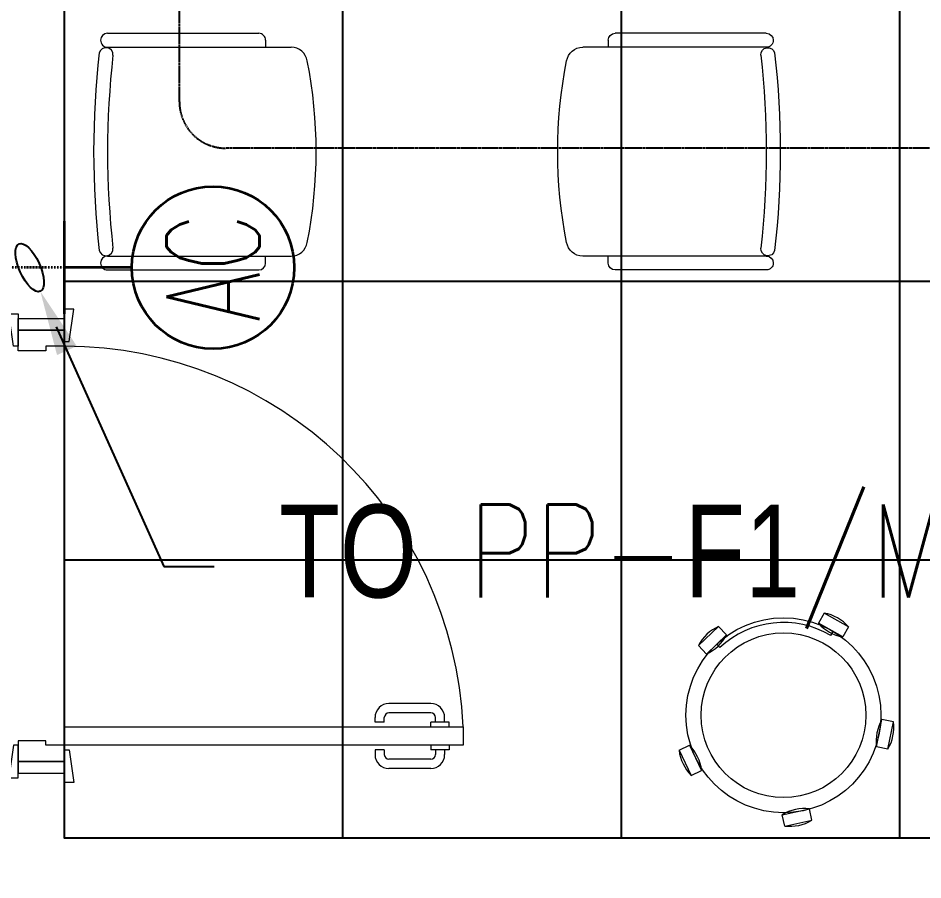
# Model space of a CAD drawing. Extents: x -178977 to 231842, y -29287 to 19916.
# Drawn here: x 44676 to 46626, y -9530 to -7673 of the extents above; entities that cross this region are included whole.
import ezdxf
from ezdxf import colors
from ezdxf.entities.mleader import LeaderData, LeaderLine
from ezdxf.enums import TextEntityAlignment as Align
from ezdxf.math import Vec2, Vec3

# ---------------------------------------------------------------- set-up
doc = ezdxf.new("R2010")
doc.units = 0
doc.header["$LTSCALE"] = 0.25
doc.linetypes.add('DASHDOT', pattern=[25.4, 12.7, -6.35, 0, -6.35])
doc.linetypes.add('HIDDEN', pattern=[9.525, 6.35, -3.175])
for name, color, linetype in [('01-First Floor-FUR$0$FALSE CEILING', 251, 'Continuous'), ('01-First Floor-FUR$0$TME-NON MEDICAL FURNITURE', 242, 'Continuous'), ('E-POWR-IDEN', 101, 'Continuous')]:
    doc.layers.add(name, color=color, linetype=linetype)
for name, color, linetype, lineweight in [('01-First Floor-FUR$0$LOADING', 253, 'Continuous', 5), ('01-First Floor-FUR$0$Walls', 251, 'Continuous', 5), ('01-First Floor-FUR$0$Wooden Joinery', 251, 'Continuous', 5), ('E-LITE-CIRC', 6, 'Continuous', 25), ('E-LITE-CLNG-CNDT', 6, 'DASHDOT', 35), ('E-POWR-CIRC-NUMB', 6, 'Continuous', 25), ('E-POWR-CLNG-CNDT', 6, 'DASHDOT', 35), ('E-POWR-FLOR-CNDT', 6, 'HIDDEN', 25), ('E-POWR-WALL @ 100', 4, 'Continuous', 35)]:
    doc.layers.add(name, color=color, linetype=linetype, lineweight=lineweight)
doc.styles.add('DC_SIMPLEX', font='SIMPLEX.shx', dxfattribs={"width": 0.7})

# ---------------------------------------------------------------- blocks, each defined once
blk = doc.blocks.new('01-First Floor-FUR$0$A$C72370EFE')
at = {"layer": '01-First Floor-FUR$0$Wooden Joinery'}
for p, q in [((-0.01, -0.03), (-0.01, -0.07)), ((0, -0.03), (-0.01, -0.03)), ((0.04, -0.03), (0.05, -0.03)), ((0.05, -0.03), (0.05, -0.07)), ((-0.01, -0.04), (-0.02, -0.04)), ((0.05, -0.04), (0.06, -0.04)), ((-0.05, -0.07), (-0.05, -0.16)), ((-0.03, -0.07), (-0.03, -0.16)), ((-0.01, -0.06), (-0.02, -0.06)), ((0, -0.07), (-0.01, -0.07)), ((0.04, -0.07), (0.05, -0.07)), ((0.05, -0.06), (0.06, -0.06)), ((0.07, -0.07), (0.07, -0.16)), ((0.09, -0.07), (0.09, -0.16)), ((-0.01, -0.17), (-0.02, -0.17)), ((-0.01, -0.17), (-0.01, -0.19)), ((0.05, -0.17), (0.06, -0.17)), ((0.05, -0.17), (0.05, -0.19)), ((-0.01, -0.19), (-0.02, -0.19)), ((0.05, -0.19), (0.06, -0.19))]:
    blk.add_line(p, q, dxfattribs=at)
for centre, radius, start, end in [((-0.02, -0.07), 0.03, 90, 180), ((0.06, -0.07), 0.03, 0, 90), ((-0.02, -0.07), 0.01, 90, 180), ((0.06, -0.07), 0.01, 0, 90), ((-0.02, -0.16), 0.03, 180, 270), ((-0.02, -0.16), 0.01, 180, 270), ((0.06, -0.16), 0.01, 270, 0), ((0.06, -0.16), 0.03, 270, 0)]:
    blk.add_arc(centre, radius, start, end, dxfattribs=at)
blk = doc.blocks.new('01-First Floor-FUR$0$A$C5DAD61B4')
at = {"layer": '01-First Floor-FUR$0$Wooden Joinery'}
for points in [[(80, 959.1), (80, 969.1), (10, 979.1), (10, 959.1)], [(940, 959.1), (940, 969.1), (1010, 979.1), (1010, 959.1)], [(70, 859.1), (70, 849.1), (0, 839.1), (0, 859.1)], [(120, 859.1), (120, 0), (80, 0), (80, 859.1)], [(950, 859.1), (950, 849.1), (1020, 839.1), (1020, 859.1)]]:
    blk.add_lwpolyline(points, close=True, dxfattribs=at)
for points in [[(45, 859.1), (45, 959.1), (20, 959.1), (20, 859.1), (45, 859.1)], [(45, 859.1), (80, 859.1), (80, 899.1), (90, 899.1), (90, 959.1), (45, 959.1), (45, 859.1)], [(975, 859.1), (940, 859.1), (940, 899.1), (930, 899.1), (930, 959.1), (975, 959.1), (975, 859.1)], [(975, 859.1), (975, 959.1), (1000, 959.1), (1000, 859.1), (975, 859.1)]]:
    blk.add_lwpolyline(points, dxfattribs=at)
blk.add_arc((80, 859.1), 860, 272.666, 0, dxfattribs=at)
at = {"layer": '01-First Floor-FUR$0$Wooden Joinery', "xscale": 999.9999999998854, "yscale": 999.9999999998854, "zscale": 999.9999999998854, "rotation": 180}
blk.add_blockref('01-First Floor-FUR$0$A$C72370EFE', (120, 0), dxfattribs=at)
blk = doc.blocks.new('01-First Floor-FUR$0$GF21016-P')
at = {"layer": '01-First Floor-FUR$0$LOADING', "extrusion": (-1.24384e-09, -1.20261e-09, -1)}
for p, q in [((0.0128, 0.0179), (0.0128, 0.4136)), ((0.4628, 0.0179), (0.4628, 0.4136)), ((-0.0022, 0.3585), (0.0128, 0.3585)), ((0.4778, 0.3585), (0.4628, 0.3585)), ((-0.0172, 0.0179), (-0.0172, 0.3435)), ((0.4928, 0.0179), (0.4928, 0.3435)), ((0.4778, 0.0029), (0.4778, 0.0029))]:
    blk.add_line(p, q, dxfattribs=at)
for centre, radius, start, end in [((-0.2378, -0.5362), 1.0036, 78.7568, 101.2432), ((-0.0478, 0.4136), 0.035, 0, 80.6557), ((-0.4278, 0.4136), 0.035, 99.3443, 180), ((0.0022, 0.3435), 0.015, 0, 90), ((-0.4778, 0.3435), 0.015, 90, 180), ((-0.0284, 0.0145), 0.015, 284.3864, 95.5209), ((-0.2378, 1.8928), 1.8749, 263.6341, 276.3659), ((-0.4471, 0.0145), 0.015, 84.4791, 255.6136), ((0.0022, 0.0179), 0.015, 270, 0), ((0.0022, 0.0179), 0.015, 180, 270), ((-0.2378, 1.8734), 1.8855, 263.5119, 276.4881), ((-0.4778, 0.0179), 0.015, 270, 0), ((-0.4778, 0.0179), 0.015, 180, 270)]:
    blk.add_arc(centre, radius, start, end, dxfattribs=at)
blk = doc.blocks.new('01-First Floor-FUR$0$HF10037B-P')
at = {"layer": '01-First Floor-FUR$0$LOADING'}
for p, q in [((0.2459, 0.134), (0.1859, 0.134)), ((0.1859, 0.134), (0.1859, 0.109)), ((0.2459, 0.134), (0.2459, 0.109)), ((0.2459, 0.109), (0.1859, 0.109)), ((0, 0), (-0.0142, -0.0583)), ((0, 0), (0.0243, -0.0059)), ((0.0243, -0.0059), (0.01, -0.0642)), ((0.4071, -0.0094), (0.431, -0.0018)), ((0.4071, -0.0094), (0.4255, -0.0665)), ((0.431, -0.0018), (0.4493, -0.0589)), ((0.4069, -0.0417), (0.4165, -0.0387)), ((-0.0142, -0.0583), (0.01, -0.0642)), ((0.4255, -0.0665), (0.4493, -0.0589)), ((0.0524, -0.2725), (0.0674, -0.2525)), ((0.0674, -0.2525), (0.1154, -0.2885)), ((0.0524, -0.2725), (0.1004, -0.3085)), ((0.3125, -0.2897), (0.362, -0.2558)), ((0.3267, -0.268), (0.3323, -0.2763)), ((0.3761, -0.2764), (0.362, -0.2558)), ((0.1004, -0.3085), (0.1154, -0.2885)), ((0.3266, -0.3103), (0.3125, -0.2897)), ((0.3266, -0.3103), (0.3761, -0.2764))]:
    blk.add_line(p, q, dxfattribs=at)
for radius in [0.21, 0.1775]:
    blk.add_circle((0.2161, -0.1014), radius, dxfattribs=at)
for centre, radius, start, end in [((0.2159, 0.0465), 0.0925, 71.0754, 108.9246), ((0.2159, 0.1965), 0.0925, 251.0754, 288.9246), ((0.0779, -0.0499), 0.0925, 147.3419, 185.1912), ((-0.0678, -0.0143), 0.0925, 327.3419, 5.1912), ((0.4996, -0.0113), 0.0925, 178.8412, 216.6904), ((0.3568, -0.057), 0.0925, 358.8412, 36.6904), ((0.2161, -0.1014), 0.2, 303.6037, 17.3657), ((0.0389, -0.3404), 0.0925, 34.1875, 72.0368), ((0.1289, -0.2205), 0.0925, 214.1875, 252.0368), ((0.3867, -0.3449), 0.0925, 105.5121, 143.3614), ((0.3019, -0.2212), 0.0925, 285.5121, 323.3614)]:
    blk.add_arc(centre, radius, start, end, dxfattribs=at)
blk = doc.blocks.new('01-First Floor-FUR')
at = {"layer": '01-First Floor-FUR$0$FALSE CEILING', "linetype": 'Continuous'}
for p, q in [((45376, -9440), (45376, -6200)), ((45976, -9440), (45976, -6200)), ((46576, -9440), (46576, -6200)), ((44776, -8240), (48976, -8240)), ((44776, -8840), (48976, -8840))]:
    blk.add_line(p, q, dxfattribs=at)
at = {"layer": '01-First Floor-FUR$0$FALSE CEILING'}
blk.add_lwpolyline([(44776, -6200), (48976, -6200), (48976, -9440), (44776, -9440)], close=True, dxfattribs=at)
at = {"layer": '01-First Floor-FUR$0$Walls'}
for p, q in [((44776, -6200), (44776, -8320)), ((44676, -8320), (44776, -8320)), ((44676, -9300), (44776, -9300)), ((44776, -9300), (44776, -9440)), ((48976, -9440), (44776, -9440))]:
    blk.add_line(p, q, dxfattribs=at)
at = {"layer": '01-First Floor-FUR$0$LOADING', "extrusion": (-1.16581e-09, 2.75759e-10, -1), "xscale": -999.9999999999995, "yscale": 999.9999999999995, "zscale": 999.9999999999995, "rotation": 244.2186874640738}
blk.add_blockref('01-First Floor-FUR$0$HF10037B-P', (-46327.8, -9413.9, 0), dxfattribs=at)
at = {"layer": '01-First Floor-FUR$0$TME-NON MEDICAL FURNITURE', "color": 1, "extrusion": (-1.86519e-05, 4.75185e-05, 1), "xscale": -1000.000000000005, "yscale": 1000.000000000005, "zscale": -1000.000000000005, "rotation": 270.0000250975432}
blk.add_blockref('01-First Floor-FUR$0$GF21016-P', (44850.9, -8198.5, -1.3), dxfattribs=at)
at = {"layer": '01-First Floor-FUR$0$TME-NON MEDICAL FURNITURE', "color": 1, "extrusion": (1.86519e-05, 4.75185e-05, 1), "xscale": 1000.000000000005, "yscale": 1000.000000000005, "zscale": -1000.000000000001, "rotation": 89.99997490245671}
blk.add_blockref('01-First Floor-FUR$0$GF21016-P', (46306.1, -8198.5, 0.4), dxfattribs=at)
at = {"layer": '01-First Floor-FUR$0$Wooden Joinery', "rotation": 90.00000000000001}
blk.add_blockref('01-First Floor-FUR$0$A$C5DAD61B4', (45635.1, -9320), dxfattribs=at)
blk = doc.blocks.new('ARR0W')
at = {"color": 45}
blk.add_ellipse((0, 0), major_axis=(0.4, 0), ratio=0.4, dxfattribs=at)
at = {"color": 45, "ltscale": 0.5}
blk.add_solid([(-1.4, 0.167), (-0.4, 0), (-1.4, -0.167)], dxfattribs=at)
blk = doc.blocks.new('*U124')
for p, q in [((0, 1.45), (0, 0)), ((1, 0), (-1, 0))]:
    blk.add_line(p, q)
blk.add_circle((0, 3.2), 1.75)
at = {"layer": 'E-POWR-CIRC-NUMB', "style": 'DC_SIMPLEX', "width": 0.7, "flags": 8}
blk.add_attdef('CIRCUIT', (3.364, 5.671), '', height=2, rotation=360, dxfattribs=at)
at = {"layer": 'E-POWR-IDEN', "style": 'DC_SIMPLEX', "width": 0.7, "flags": 8}
blk.add_attdef('TYPE', text='', height=2, rotation=360, dxfattribs=at).set_placement((0, 3.2), align=Align.MIDDLE_CENTER)

msp = doc.modelspace()

# ---------------------------------------------------------------- linework, layer by layer
at = {"layer": 'E-POWR-CLNG-CNDT'}
msp.add_lwpolyline([(44776, -8210.5), (44626, -8210.5)], dxfattribs=at)
at = {"layer": 'E-POWR-FLOR-CNDT'}
msp.add_lwpolyline([(48852.3, -8076.9), (48728.5, -7953.2), (45123.5, -7953.2, -0.414214), (45023.5, -7853.2), (45023.5, -7286.7), (44899.7, -7162.9)], format="xyb", dxfattribs=at)

# ---------------------------------------------------------------- block references
at = {"layer": 'E-LITE-CLNG-CNDT'}
msp.add_blockref('01-First Floor-FUR', (0, 0), dxfattribs=at)
at = {"layer": 'E-POWR-WALL @ 100'}
ref = msp.add_blockref('*U124', (44776, -8210.5, 0), dxfattribs=dict(at, xscale=100, yscale=100, zscale=100, rotation=270))
ref.add_attrib('TYPE', 'AC', dxfattribs={"layer": 'E-POWR-IDEN', "height": 200, "rotation": 90, "style": 'DC_SIMPLEX', "width": 0.7, "flags": 8}).set_placement((45096, -8210.5, 0), align=Align.MIDDLE_CENTER)

# ---------------------------------------------------------------- leaders
at = {"layer": 'E-LITE-CIRC'}
ml = msp.add_multileader_mtext('Standard', dxfattribs=at)
ml.set_content('{\\Fdc_el_romans|c0;\\W0.8;TO\\Fromans|c0; \\Fsimplex|c0;PP-\\Fdc_el_romans|c0;F1\\Fsimplex|c0;/M35}', color=256, style='DC_SIMPLEX')
ml.set_leader_properties()
ml.set_arrow_properties(name='ARR0W')
ml.build(insert=Vec2(0, 0))
ml.multileader.update_dxf_attribs({"dogleg_length": 200, "arrow_head_size": 140, "scale": 100})
ctx = ml.context
ctx.base_point, ctx.scale, ctx.char_height, ctx.arrow_head_size, ctx.landing_gap_size, ctx.plane_origin, ctx.plane_x_axis, ctx.plane_y_axis = Vec3(45098.6, -8854.7), 100, 200, 140, 140, Vec3(57218.8, -13698.4), Vec3(1, 0.000001, 0), Vec3(-0.000001, 1, 0)
notes = []
notes.append((ctx, [(0, (1, 1, 0), (44989.8, -8854.7), (1, 0.000001, 0), 108.8, [(0, [(44701, -8210.5)], 0, [])])]))
ctx.mtext.insert, ctx.mtext.text_direction, ctx.mtext.rotation, ctx.mtext.flow_direction = Vec3(45238.6, -8721.3), Vec3(1, 0.000001, 0), 0.000001, 5
ml = msp.add_multileader_mtext('Standard', dxfattribs=at)
ml.set_content('{\\Fdc_el_romans|c0;\\W0.8;TO\\Fromans|c0; \\Fsimplex|c0;PP-\\Fdc_el_romans|c0;F1\\Fsimplex|c0;/M24}', color=256, style='DC_SIMPLEX')
ml.set_leader_properties()
ml.set_arrow_properties(name='ARR0W')
ml.build(insert=Vec2(0, 0))
ml.multileader.update_dxf_attribs({"dogleg_length": 200, "arrow_head_size": 140, "scale": 100})
ctx = ml.context
ctx.base_point, ctx.scale, ctx.char_height, ctx.arrow_head_size, ctx.landing_gap_size, ctx.plane_origin, ctx.plane_x_axis, ctx.plane_y_axis = Vec3(23065.5, -9565.8, 0), 100, 200, 140, 140, Vec3(34637.9, -15185.5, 0), Vec3(1, 0.000001, 0), Vec3(-0.000001, 1, 0)
notes.append((ctx, [(0, (1, 1, 0), (22956.7, -9565.8, 0), (1, 0.000001, 0), 108.8, [(0, [(22294.3, -8975, 0)], 0, [])])]))
ctx.mtext.insert, ctx.mtext.text_direction, ctx.mtext.rotation, ctx.mtext.width, ctx.mtext.flow_direction = Vec3(23205.5, -9432.5, 0), Vec3(1, 0.000001, 0), 0.000001, 2086.364, 5
for ctx, leaders in notes:
    for number, flags, end, landing, length, lines in leaders:
        leader = LeaderData()
        leader.index, (leader.has_last_leader_line, leader.has_dogleg_vector, leader.attachment_direction) = number, flags
        leader.last_leader_point, leader.dogleg_vector, leader.dogleg_length = Vec3(end), Vec3(landing), length
        for number, points, colour, breaks in lines:
            line = LeaderLine()
            line.index, line.vertices, line.color, line.breaks = number, Vec3.list(points), colors.encode_raw_color(colour), breaks
            leader.lines.append(line)
        ctx.leaders.append(leader)

doc.saveas('drawing.dxf')
